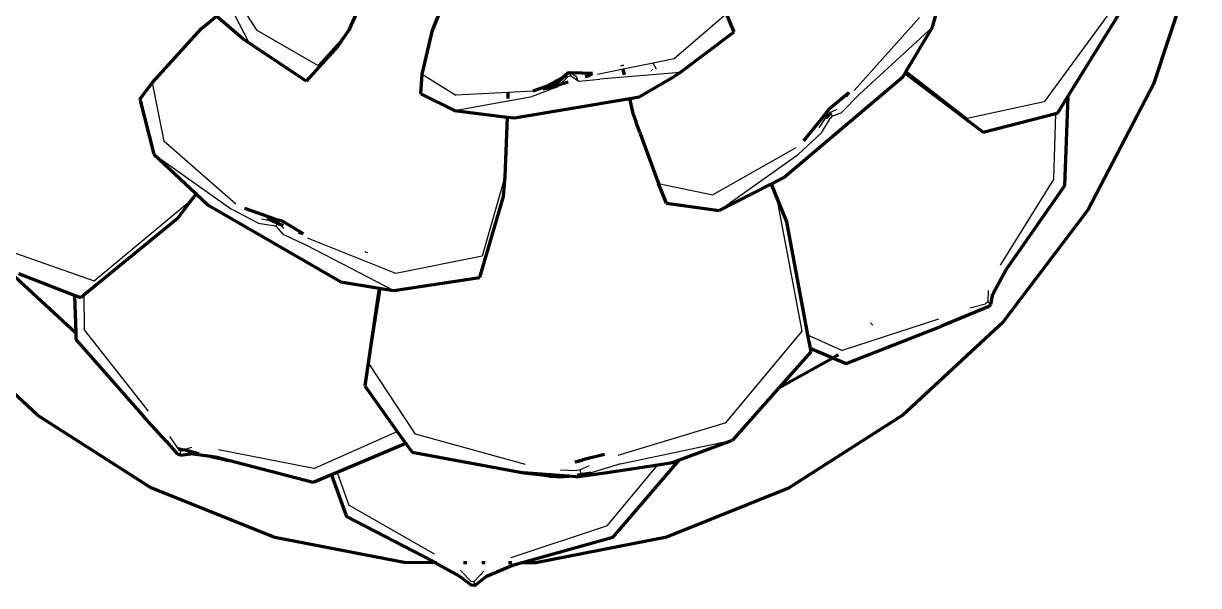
# Model space of a CAD drawing. Header units: millimetres. Extents: x 4307 to 31003, y 2809 to 20009.
# Drawn here: x 9807 to 9929.1, y 9260.2 to 9318.6 of the extents above; entities that cross this region are included whole.
import ezdxf

# ---------------------------------------------------------------- set-up
doc = ezdxf.new("R2010")
doc.units = ezdxf.units.MM
doc.layers.add('ProfileEdges', color=7, linetype='Continuous')

msp = doc.modelspace()

# ---------------------------------------------------------------- linework, layer by layer
for p, q in [((9830.41, 9316.65), (9826.22, 9324.82)), ((9831.3, 9317.87), (9829.19, 9321.13)), ((9920.46, 9320.58), (9913.05, 9310.46)), ((9880.04, 9319.6), (9874.61, 9314.93)), ((9900.11, 9319.22), (9893.32, 9311.65)), ((9837.57, 9314.23), (9831.3, 9317.87)), ((9840.78, 9317.83), (9839.99, 9316.94)), ((9893.87, 9311.27), (9901.46, 9318.22)), ((9836.38, 9312.62), (9830.41, 9316.65)), ((9839.94, 9316.84), (9837.57, 9314.23)), ((9839.99, 9316.94), (9839.94, 9316.84)), ((9872.42, 9314.48), (9869.32, 9313.85)), ((9874.61, 9314.93), (9872.42, 9314.48)), ((9872.76, 9313.84), (9872.42, 9314.48)), ((9848.44, 9313.35), (9851.91, 9311.14)), ((9862.7, 9312.23), (9863.57, 9313.05)), ((9863.86, 9313.16), (9863.57, 9313.05)), ((9863.86, 9313.16), (9863.75, 9313.52)), ((9864.49, 9313.03), (9863.75, 9313.52)), ((9863.86, 9313.16), (9864.45, 9312.77)), ((9864.45, 9312.77), (9864.69, 9312.61)), ((9864.69, 9312.61), (9866.88, 9312.82)), ((9869.32, 9313.85), (9866.64, 9313.3)), ((9875.23, 9313.52), (9866.88, 9312.82)), ((9905.06, 9308.74), (9898.7, 9313.63)), ((9820.39, 9312.45), (9821.58, 9306.38)), ((9859.94, 9311.58), (9857.34, 9311.43)), ((9862.41, 9311.97), (9859.87, 9311.02)), ((9862.41, 9311.97), (9862.7, 9312.23)), ((9851.79, 9309.57), (9859.87, 9311.02)), ((9857.34, 9311.43), (9851.91, 9311.14)), ((9891.95, 9309.33), (9893.87, 9311.27)), ((9913.05, 9310.46), (9905.06, 9308.74)), ((9890.34, 9308.77), (9890.55, 9309.08)), ((9890.75, 9309.32), (9890.55, 9309.08)), ((9891.5, 9309.67), (9890.75, 9309.32)), ((9890.75, 9309.32), (9890.81, 9309.26)), ((9890.81, 9309.26), (9891.06, 9309.02)), ((9891.06, 9309.02), (9890.82, 9308.73)), ((9891.06, 9309.02), (9891.95, 9309.33)), ((9914.06, 9302.46), (9914.24, 9309.24)), ((9889.67, 9307.76), (9890.34, 9308.77)), ((9889.92, 9307.23), (9890.82, 9308.73)), ((9889.92, 9307.23), (9887.51, 9305.01)), ((9829.07, 9299.84), (9821.58, 9306.38)), ((9887.25, 9305.67), (9878.61, 9300.8)), ((9820.55, 9305.01), (9828.62, 9299.3)), ((9879.28, 9299.18), (9887.51, 9305.01)), ((9857.03, 9302.68), (9854.66, 9294.44)), ((9872.98, 9301.99), (9878.61, 9300.8)), ((9884.57, 9301.86), (9885.42, 9299.82)), ((9914.06, 9302.46), (9908.49, 9293.48)), ((9824.87, 9300.97), (9824.09, 9299.95)), ((9873.43, 9300.96), (9873.82, 9299.94)), ((9814.34, 9291.87), (9824.09, 9299.95)), ((9831.39, 9297.85), (9828.62, 9299.3)), ((9887.92, 9286.64), (9885.42, 9299.82)), ((9831.72, 9298.32), (9832.83, 9298.08)), ((9832.83, 9298.08), (9833.1, 9298.02)), ((9833.1, 9298.02), (9833.38, 9297.93)), ((9831.39, 9297.85), (9832.93, 9297.61)), ((9833.27, 9297.49), (9832.93, 9297.61)), ((9833.27, 9297.49), (9833.36, 9297.85)), ((9833.27, 9297.49), (9833.96, 9296.7)), ((9833.36, 9297.85), (9833.38, 9297.93)), ((9833.55, 9297.77), (9833.38, 9297.93)), ((9834.05, 9297.3), (9833.55, 9297.77)), ((9803.17, 9295.8), (9814.34, 9291.87)), ((9833.96, 9296.7), (9836.41, 9295.58)), ((9836.41, 9295.58), (9845.47, 9290.86)), ((9845.7, 9292.64), (9836.5, 9296.29)), ((9854.66, 9294.44), (9845.7, 9292.64)), ((9842.93, 9283.23), (9844.16, 9291.08)), ((9907.23, 9290.85), (9907.2, 9289.69)), ((9813.27, 9290.36), (9813.32, 9286.8)), ((9905.31, 9289.05), (9906.96, 9289.48)), ((9907.2, 9289.69), (9906.96, 9289.48)), ((9907.49, 9289.41), (9907.2, 9289.69)), ((9902.07, 9287.88), (9892.05, 9284.63)), ((9820.01, 9278.31), (9813.32, 9286.8)), ((9879.97, 9277.1), (9887.92, 9286.64)), ((9888.46, 9286.25), (9892.05, 9284.63)), ((9847.72, 9275.94), (9842.93, 9283.23)), ((9837.18, 9272.37), (9845.84, 9276.21)), ((9879.97, 9277.1), (9868.74, 9273.71)), ((9822.19, 9275.68), (9823.1, 9274.32)), ((9859.15, 9272.79), (9847.72, 9275.94)), ((9869.04, 9272.86), (9880.66, 9275.29)), ((9823.1, 9274.32), (9823.37, 9274.17)), ((9823.27, 9273.76), (9823.37, 9274.17)), ((9823.68, 9274.3), (9823.37, 9274.17)), ((9824.46, 9274.53), (9823.68, 9274.3)), ((9837.18, 9272.37), (9827.25, 9274.31)), ((9865.76, 9272.64), (9864.84, 9272.21)), ((9869.04, 9272.86), (9865.99, 9271.92)), ((9867.63, 9266.4), (9872.92, 9272.76)), ((9839.61, 9271.96), (9840.81, 9268.56)), ((9862.81, 9272.24), (9864.49, 9272.15)), ((9863.65, 9271.56), (9864.54, 9271.62)), ((9864.84, 9272.21), (9864.49, 9272.15)), ((9864.94, 9271.75), (9864.84, 9272.21)), ((9864.96, 9271.69), (9864.94, 9271.75)), ((9849.7, 9263.47), (9840.81, 9268.56)), ((9867.63, 9266.4), (9857.63, 9263.07)), ((9852.42, 9261.77), (9853.52, 9260.63)), ((9854.87, 9261.74), (9853.8, 9260.6)), ((9853.8, 9260.6), (9853.52, 9260.63)), ((9853.8, 9260.6), (9853.89, 9260.21))]:
    msp.add_line(p, q)
at = {"layer": 'ProfileEdges', "lineweight": 211}
for p, q in [((9901.46, 9318.22), (9903.98, 9327.52)), ((9929.08, 9326.49), (9924.42, 9312.28)), ((9842.95, 9322.76), (9840.78, 9317.83)), ((9851.6, 9323.2), (9849.55, 9318.06)), ((9915.52, 9311.01), (9921.13, 9320.04)), ((9825.5, 9318.07), (9827.07, 9319.37)), ((9829.79, 9316.99), (9827.07, 9319.37)), ((9880.84, 9317.73), (9880.04, 9319.6)), ((9820.39, 9312.45), (9825.5, 9318.07)), ((9839.69, 9316.28), (9840.78, 9317.83)), ((9848.44, 9313.35), (9849.55, 9318.06)), ((9875.23, 9313.52), (9880.84, 9317.73)), ((9898.7, 9313.63), (9901.46, 9318.22)), ((9836.38, 9312.62), (9829.79, 9316.99)), ((9839.69, 9316.28), (9836.38, 9312.62)), ((9869.25, 9314.17), (9869.22, 9314.3)), ((9848.3, 9311.28), (9848.44, 9313.35)), ((9863.06, 9313.01), (9861.41, 9312.08)), ((9862.43, 9312.44), (9863.43, 9313.22)), ((9863.06, 9313.01), (9862.43, 9312.44)), ((9863.51, 9313.42), (9863.06, 9313.01)), ((9863.43, 9313.22), (9863.06, 9313.01)), ((9863.75, 9313.52), (9863.51, 9313.42)), ((9863.75, 9313.52), (9863.97, 9313.48)), ((9866.13, 9313.39), (9863.97, 9313.48)), ((9864.59, 9312.81), (9864.45, 9312.77)), ((9865.67, 9313.14), (9865.35, 9313.04)), ((9865.67, 9313.14), (9866.13, 9313.39)), ((9869.45, 9313.27), (9869.32, 9313.85)), ((9874.4, 9312.94), (9871.02, 9310.99)), ((9872.24, 9313.8), (9872.27, 9313.76)), ((9875.23, 9313.52), (9874.4, 9312.94)), ((9885.99, 9302.58), (9898.36, 9313.06)), ((9898.36, 9313.06), (9898.59, 9313.45)), ((9898.59, 9313.45), (9898.7, 9313.63)), ((9898.59, 9313.45), (9906.72, 9307.32)), ((9819.09, 9310.73), (9820.39, 9312.45)), ((9861.41, 9312.08), (9859.94, 9311.58)), ((9861.67, 9311.92), (9860.97, 9311.78)), ((9862.43, 9312.44), (9861.41, 9312.08)), ((9862.7, 9312.23), (9861.67, 9311.92)), ((9863.58, 9312.5), (9862.7, 9312.23)), ((9924.42, 9312.28), (9917.58, 9299.21)), ((9819.09, 9310.73), (9820.55, 9305.01)), ((9848.3, 9311.28), (9851.79, 9309.57)), ((9857.34, 9311.43), (9857.31, 9310.85)), ((9857.31, 9310.85), (9857.31, 9310.81)), ((9858.03, 9308.79), (9869.99, 9310.81)), ((9869.99, 9310.81), (9871.02, 9310.99)), ((9870.33, 9309.24), (9869.99, 9310.81)), ((9890.73, 9309.78), (9892.74, 9311.43)), ((9892.74, 9311.43), (9892.44, 9311.01)), ((9914.46, 9309.3), (9915.52, 9311.01)), ((9915.52, 9311.01), (9915.16, 9301.72)), ((9851.79, 9309.57), (9857.24, 9308.88)), ((9870.68, 9308.27), (9870.33, 9309.24)), ((9890.31, 9309.17), (9888.04, 9306.41)), ((9890.31, 9309.17), (9890.73, 9309.78)), ((9890.81, 9309.26), (9890.34, 9308.77)), ((9890.87, 9309.32), (9890.81, 9309.26)), ((9906.72, 9307.32), (9914.24, 9309.24)), ((9914.24, 9309.24), (9914.46, 9309.3)), ((9857.24, 9308.88), (9857.03, 9302.68)), ((9857.24, 9308.88), (9858.03, 9308.79)), ((9870.74, 9308.12), (9870.68, 9308.27)), ((9871.04, 9307.31), (9870.74, 9308.12)), ((9871.04, 9307.31), (9871.09, 9307.17)), ((9871.09, 9307.17), (9872.98, 9301.99)), ((9820.55, 9305.01), (9824.87, 9300.97)), ((9857.03, 9302.68), (9856.84, 9300.61)), ((9873.82, 9299.94), (9872.98, 9301.99)), ((9879.28, 9299.18), (9884.57, 9301.86)), ((9884.57, 9301.86), (9884.68, 9301.91)), ((9884.68, 9301.91), (9885.99, 9302.58)), ((9884.68, 9301.91), (9886.27, 9298)), ((9915.16, 9301.72), (9909.08, 9293.03)), ((9824.95, 9300.89), (9822.96, 9298.32)), ((9824.87, 9300.97), (9824.95, 9300.89)), ((9824.95, 9300.89), (9826.21, 9299.72)), ((9856.84, 9300.61), (9854.38, 9292.19)), ((9826.21, 9299.72), (9839.96, 9291.77)), ((9833.14, 9298.28), (9830.01, 9299.36)), ((9873.82, 9299.94), (9879.28, 9299.18)), ((9822.96, 9298.32), (9813.27, 9290.36)), ((9832.83, 9298.08), (9832.31, 9298.3)), ((9833.36, 9297.85), (9832.83, 9298.08)), ((9833.14, 9298.28), (9833.81, 9298.12)), ((9833.81, 9298.12), (9836.08, 9296.78)), ((9908.81, 9287.62), (9917.58, 9299.21)), ((9833.55, 9297.77), (9833.36, 9297.85)), ((9833.97, 9297.59), (9833.55, 9297.77)), ((9835.59, 9296.91), (9836.08, 9296.78)), ((9886.27, 9298), (9888.46, 9286.25)), ((9842.61, 9294.81), (9842.63, 9294.86)), ((9842.64, 9294.8), (9842.66, 9294.85)), ((9812.43, 9286.41), (9806.1, 9292.29)), ((9812.31, 9290.34), (9806.53, 9292.58)), ((9845.47, 9290.86), (9854.38, 9292.19)), ((9909.08, 9293.03), (9907.71, 9290.47)), ((9839.96, 9291.77), (9843.97, 9291.11)), ((9843.97, 9291.11), (9842.47, 9280.96)), ((9843.97, 9291.11), (9844.16, 9291.08)), ((9844.16, 9291.08), (9845.47, 9290.86)), ((9812.31, 9290.34), (9812.43, 9286.41)), ((9812.95, 9290.09), (9812.31, 9290.34)), ((9813.27, 9290.36), (9812.95, 9290.09)), ((9907.49, 9289.41), (9907.71, 9290.47)), ((9907.21, 9289.16), (9902.37, 9287.16)), ((9907.21, 9289.16), (9907.49, 9289.41)), ((9808.45, 9277.91), (9797.99, 9287.63)), ((9892.46, 9283.28), (9902.37, 9287.16)), ((9895.1, 9287.36), (9895.16, 9287.42)), ((9898.34, 9277.92), (9908.81, 9287.62)), ((9812.43, 9286.41), (9812.45, 9285.76)), ((9888.46, 9286.25), (9888.72, 9284.86)), ((9812.45, 9285.76), (9819.55, 9277.71)), ((9888.72, 9284.86), (9891.08, 9283.86)), ((9888.72, 9284.86), (9888.79, 9284.49)), ((9888.79, 9284.49), (9885.49, 9280.76)), ((9885.49, 9280.76), (9891.08, 9283.86)), ((9891.08, 9283.86), (9891.68, 9284.19)), ((9891.08, 9283.86), (9892.46, 9283.28)), ((9842.47, 9280.96), (9845.84, 9276.21)), ((9885.49, 9280.76), (9880.66, 9275.29)), ((9808.45, 9277.91), (9820.28, 9270.37)), ((9821.85, 9275.17), (9819.55, 9277.71)), ((9886.51, 9270.36), (9898.34, 9277.92)), ((9845.84, 9276.21), (9846.72, 9274.96)), ((9821.85, 9275.17), (9822.95, 9273.93)), ((9846.72, 9274.96), (9839.61, 9271.96)), ((9846.72, 9274.96), (9847.37, 9274.05)), ((9875.17, 9273.26), (9880.66, 9275.29)), ((9822.95, 9273.93), (9823.27, 9273.76)), ((9823.08, 9274.43), (9823.68, 9274.3)), ((9823.27, 9273.76), (9824.36, 9273.89)), ((9825.24, 9273.9), (9823.68, 9274.3)), ((9826.47, 9273.61), (9824.36, 9273.89)), ((9826.47, 9273.61), (9828.32, 9273.21)), ((9827.14, 9273.52), (9826.47, 9273.61)), ((9847.37, 9274.05), (9858.99, 9271.9)), ((9867.36, 9273.82), (9865.11, 9273.25)), ((9828.32, 9273.21), (9827.14, 9273.52)), ((9837.1, 9270.91), (9828.32, 9273.21)), ((9864.3, 9273.04), (9865.08, 9273.27)), ((9864.3, 9273.04), (9865.07, 9273.24)), ((9865.11, 9273.25), (9865.08, 9273.27)), ((9867.63, 9271.95), (9872.92, 9272.76)), ((9868.23, 9265.18), (9875.17, 9273.26)), ((9872.92, 9272.76), (9874.45, 9273)), ((9874.45, 9273), (9875.17, 9273.26)), ((9839, 9271.71), (9837.1, 9270.91)), ((9839.61, 9271.96), (9839, 9271.71)), ((9839, 9271.71), (9840.55, 9267.38)), ((9861.66, 9271.55), (9858.99, 9271.9)), ((9858.99, 9271.9), (9862.37, 9271.54)), ((9863.65, 9271.56), (9858.99, 9271.9)), ((9861.66, 9271.55), (9862.37, 9271.54)), ((9862.37, 9271.54), (9862.72, 9271.5)), ((9862.72, 9271.5), (9863.65, 9271.56)), ((9864.39, 9271.51), (9863.65, 9271.56)), ((9864.39, 9271.51), (9867.63, 9271.95)), ((9864.94, 9271.75), (9864.54, 9271.62)), ((9864.96, 9271.69), (9864.54, 9271.62)), ((9865.07, 9271.79), (9864.94, 9271.75)), ((9864.96, 9271.69), (9865.99, 9271.92)), ((9865.07, 9271.79), (9865.99, 9271.92)), ((9833.12, 9265.19), (9820.28, 9270.37)), ((9873.68, 9265.2), (9886.51, 9270.36)), ((9840.55, 9267.38), (9849.52, 9262.72)), ((9846.57, 9262.58), (9833.12, 9265.19)), ((9868.23, 9265.18), (9858.8, 9262.57)), ((9873.68, 9265.2), (9860.23, 9262.57)), ((9849.77, 9262.57), (9849.52, 9262.72)), ((9849.77, 9262.57), (9846.57, 9262.58)), ((9852.32, 9261.16), (9849.77, 9262.57)), ((9849.95, 9262.57), (9849.77, 9262.57)), ((9853.06, 9262.57), (9852.73, 9262.57)), ((9854.96, 9262.57), (9854.63, 9262.57)), ((9857.82, 9262.3), (9855.03, 9261.11)), ((9857.75, 9262.57), (9857.38, 9262.57)), ((9858.8, 9262.57), (9857.82, 9262.3)), ((9860.23, 9262.57), (9858.8, 9262.57)), ((9852.32, 9261.16), (9853.55, 9260.23)), ((9853.89, 9260.21), (9853.55, 9260.23)), ((9853.89, 9260.21), (9855.03, 9261.11))]:
    msp.add_line(p, q, dxfattribs=at)

doc.saveas('drawing.dxf')
